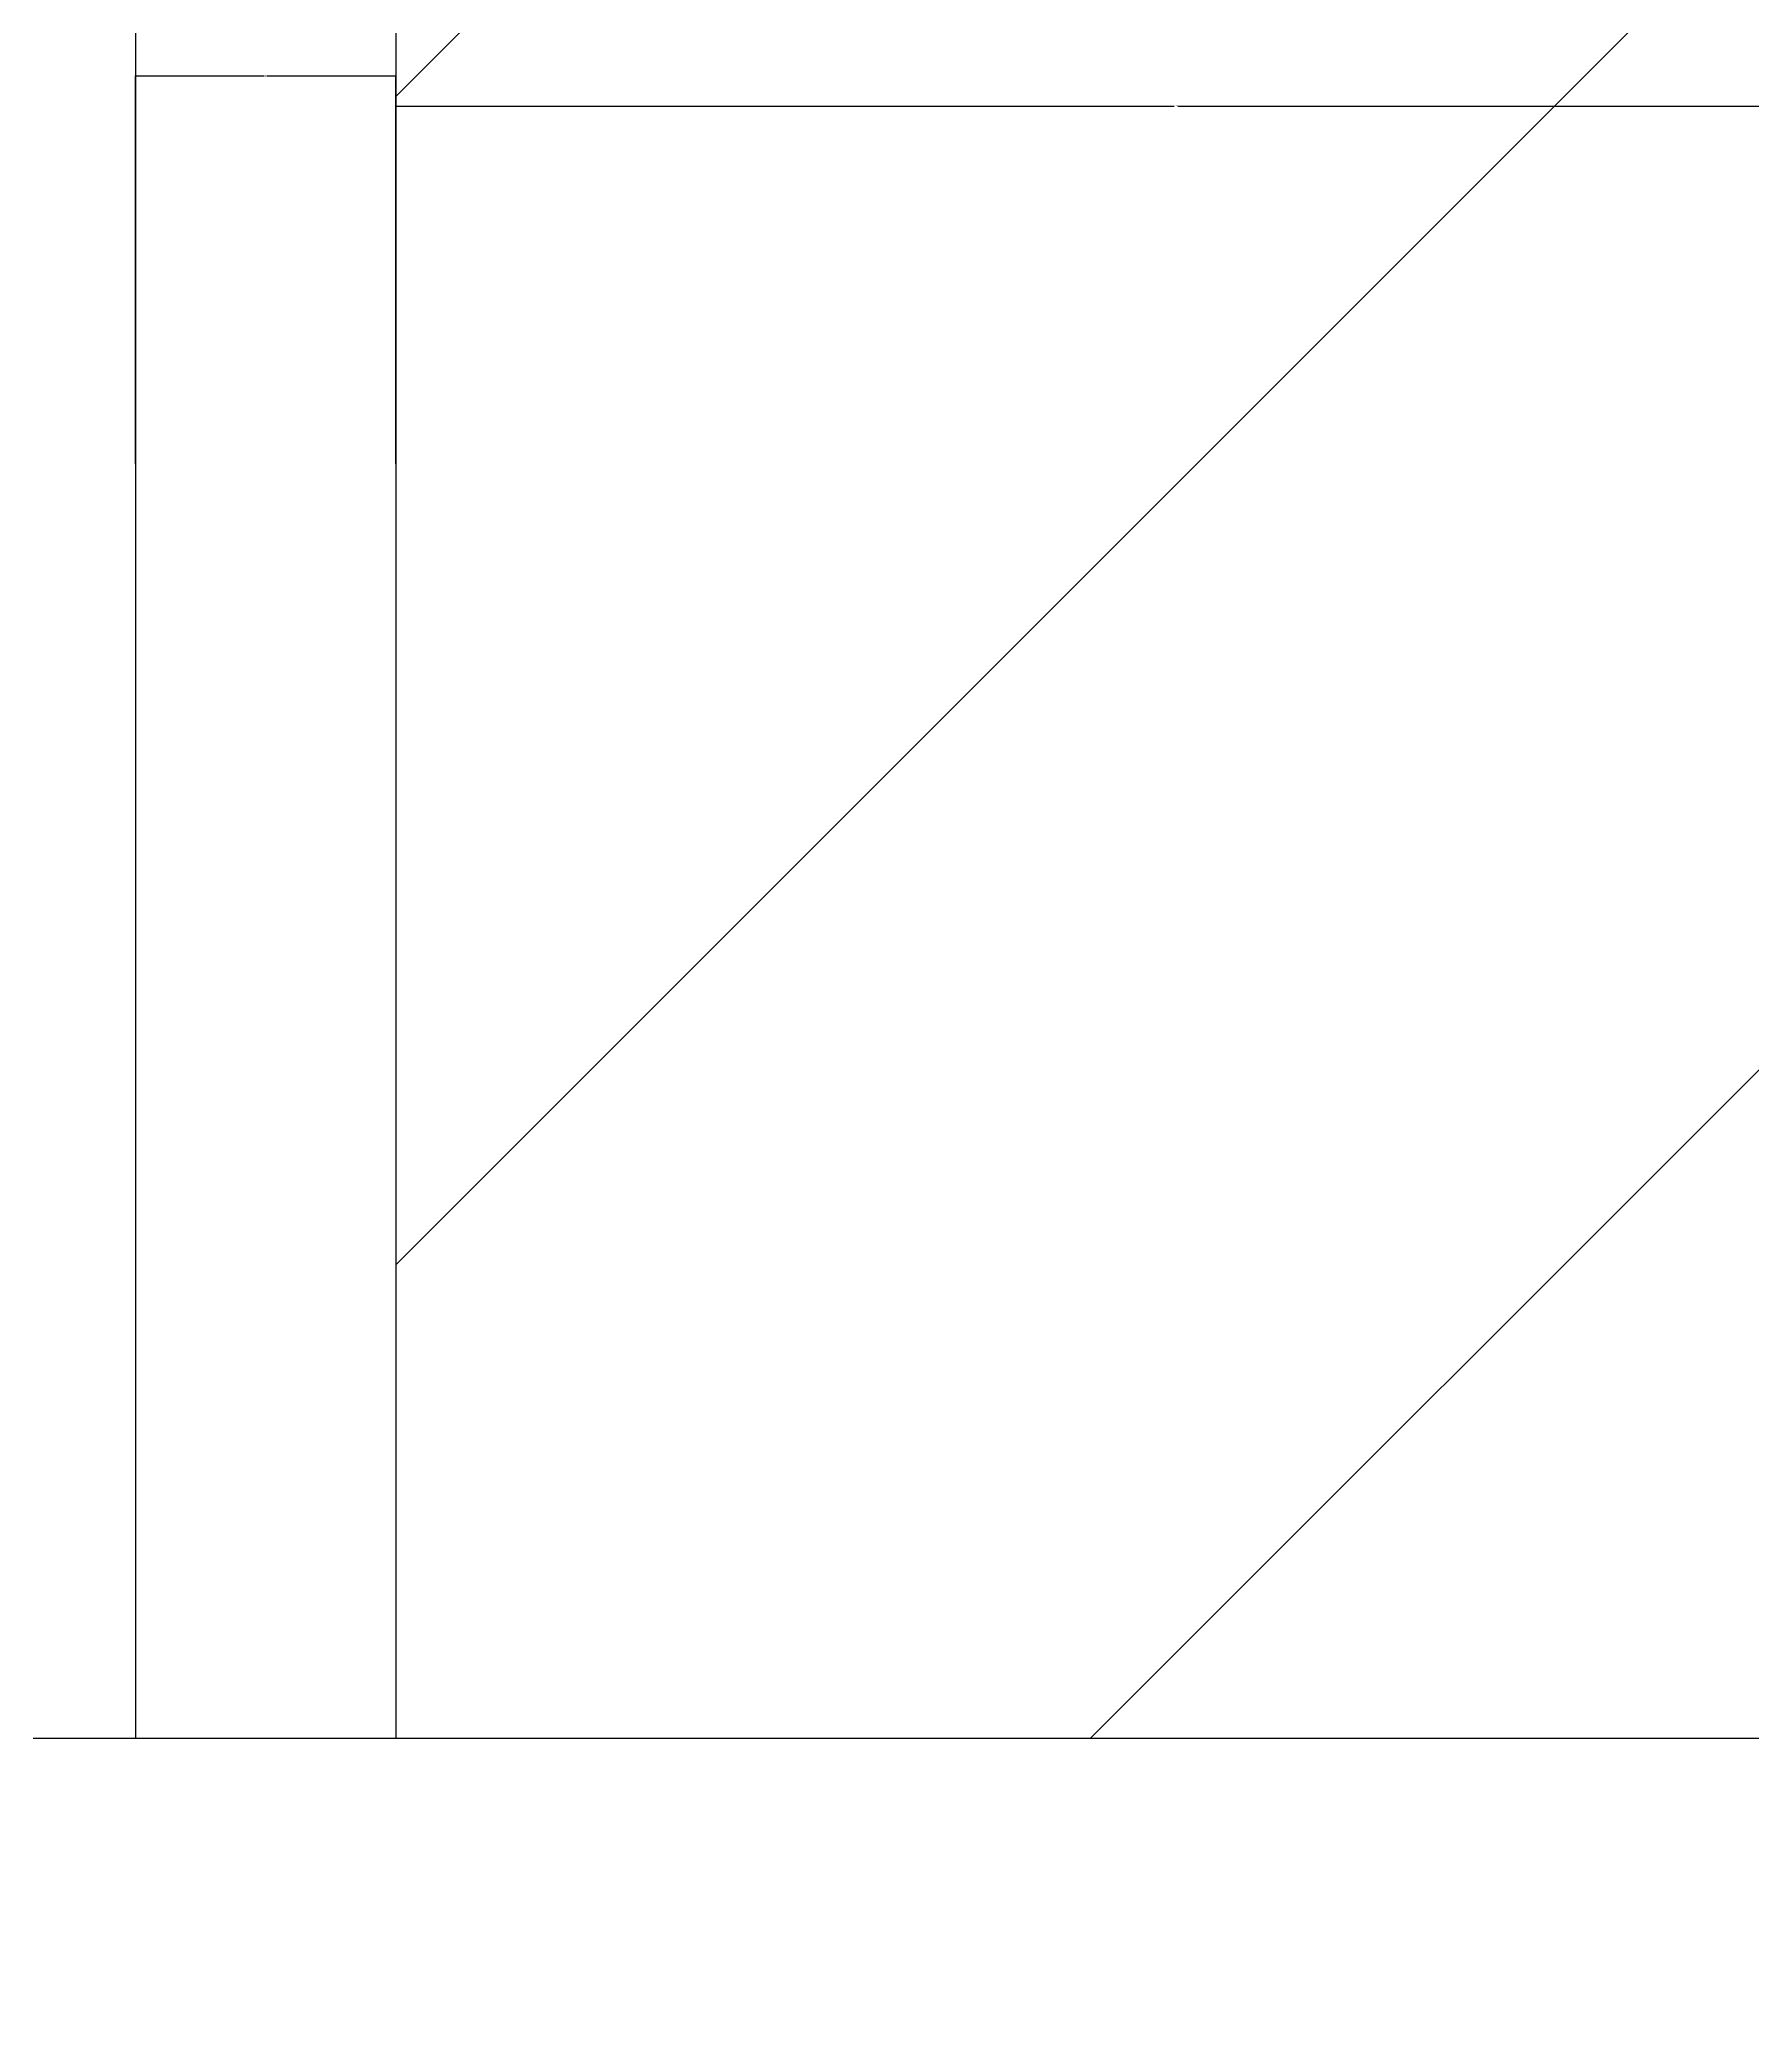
# Model space of a CAD drawing. Header units: metres. Extents: x 338339 to 1133840, y -479113 to 96125.
# Drawn here: x 393721 to 395038, y -231615 to -230089 of the extents above; entities that cross this region are included whole.
import ezdxf

# ---------------------------------------------------------------- set-up
doc = ezdxf.new("R2010")
doc.units = ezdxf.units.M
doc.layers.add('OTHER', color=7, linetype='Continuous')
doc.layers.add('PUB_DIM', color=3, linetype='Continuous')
doc.dimstyles.get("Standard").update_dxf_attribs({"dimtxt": 2.5, "dimasz": 2.5, "dimexe": 1.25, "dimexo": 0.625, "dimtad": 1, "dimcen": 2.5, "dimazin": 3, "dimtfac": 1, "dimtmove": 0, "dimatfit": 3})

# ---------------------------------------------------------------- blocks, each defined once
blk = doc.blocks.new('*D384')
for p, q in [((393794.91, -230415.11), (393794.91, -230117.04)), ((393795.16, -230117.04), (393893.91, -230117.04)), ((393895.91, -230117.04), (393994.66, -230117.04)), ((393994.91, -230415.11), (393994.91, -230117.04))]:
    blk.add_line(p, q)
at = {"layer": 'Defpoints'}
for p in [(393794.91, -230117.04), (393794.91, -230415.11), (393994.91, -230415.11)]:
    blk.add_point(p, dxfattribs=at)
at = {"layer": 'PUB_DIM', "insert": (393894.91, -230117.04), "char_height": 1, "attachment_point": 5}
blk.add_mtext('20', dxfattribs=at)
blk = doc.blocks.new('*D385')
for p, q in [((393994.91, -230415.11), (393994.91, -230140.11)), ((393995.16, -230140.11), (394593.41, -230140.11)), ((394596.41, -230140.11), (395194.66, -230140.11)), ((395194.91, -230415.11), (395194.91, -230140.11))]:
    blk.add_line(p, q)
at = {"layer": 'Defpoints'}
for p in [(393994.91, -230140.11), (393994.91, -230415.11), (395194.91, -230415.11)]:
    blk.add_point(p, dxfattribs=at)
at = {"layer": 'PUB_DIM', "insert": (394594.91, -230140.11), "char_height": 1, "attachment_point": 5}
blk.add_mtext('120', dxfattribs=at)

msp = doc.modelspace()

# ---------------------------------------------------------------- hatches: boundary and pattern name
h = msp.add_hatch()
h.set_pattern_fill('普通砖', scale=200)
h.set_pattern_definition([(45, (0, 0), (-449.0128, 449.0128), [])])
h.paths.add_polyline_path([(393994.91, -228949.8), (393994.91, -231394.78), (395064.91, -231394.78), (395134.91, -231174.78), (395254.91, -231614.78), (395324.91, -231394.78), (396394.91, -231394.78), (396394.91, -228949.8)])

# ---------------------------------------------------------------- linework, layer by layer
msp.add_line((393794.91, -227249.8), (393794.91, -231394.78))
msp.add_lwpolyline([(393994.91, -227499.8), (393994.91, -231394.78)])
at = {"layer": 'OTHER'}
msp.add_line((391913.86, -231394.78), (395064.91, -231394.78), dxfattribs=at)

# ---------------------------------------------------------------- dimensions: what is measured, and where the dimension line sits
at = {"layer": 'PUB_DIM'}
for base, p1, p2, text, picture, middle in [((393794.91, -230117.04), (393794.91, -230415.11), (393994.91, -230415.11), '20', '*D384', (393894.91, -230117.04)), ((393994.91, -230140.11), (393994.91, -230415.11), (395194.91, -230415.11), '120', '*D385', (394594.91, -230140.11))]:
    dim = msp.add_linear_dim(base=base, p1=p1, p2=p2, text=text, dimstyle='Standard', dxfattribs=at)
    dim.commit()
    dim.dimension.update_dxf_attribs({"geometry": picture, "text_midpoint": middle})

doc.saveas('drawing.dxf')
